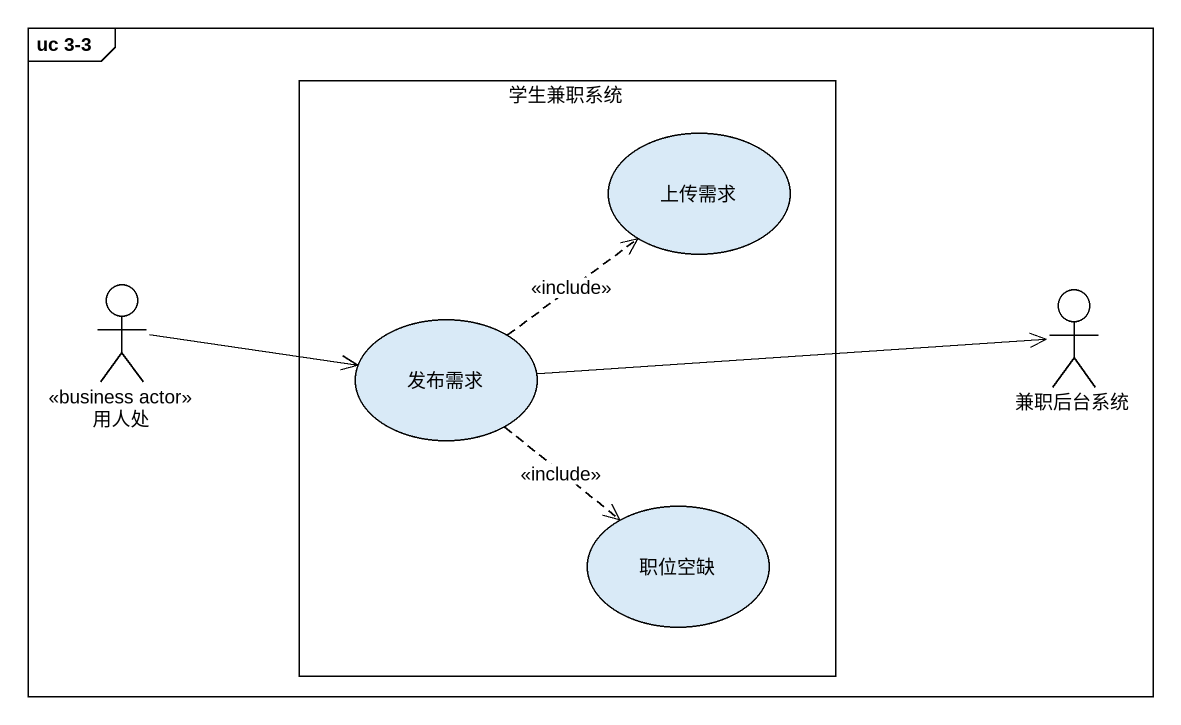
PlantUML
@startuml
mainframe uc 3-3
rectangle 学生兼职系统 {
  usecase 上传需求
  usecase 发布需求
  usecase 职位空缺
}
actor 用人处 <<business actor>>
actor 兼职后台系统
用人处 -right-> 发布需求
发布需求 .up.> 上传需求 : <<include>>
发布需求 -right-> 兼职后台系统
发布需求 ..> 职位空缺 : <<include>>
@enduml
